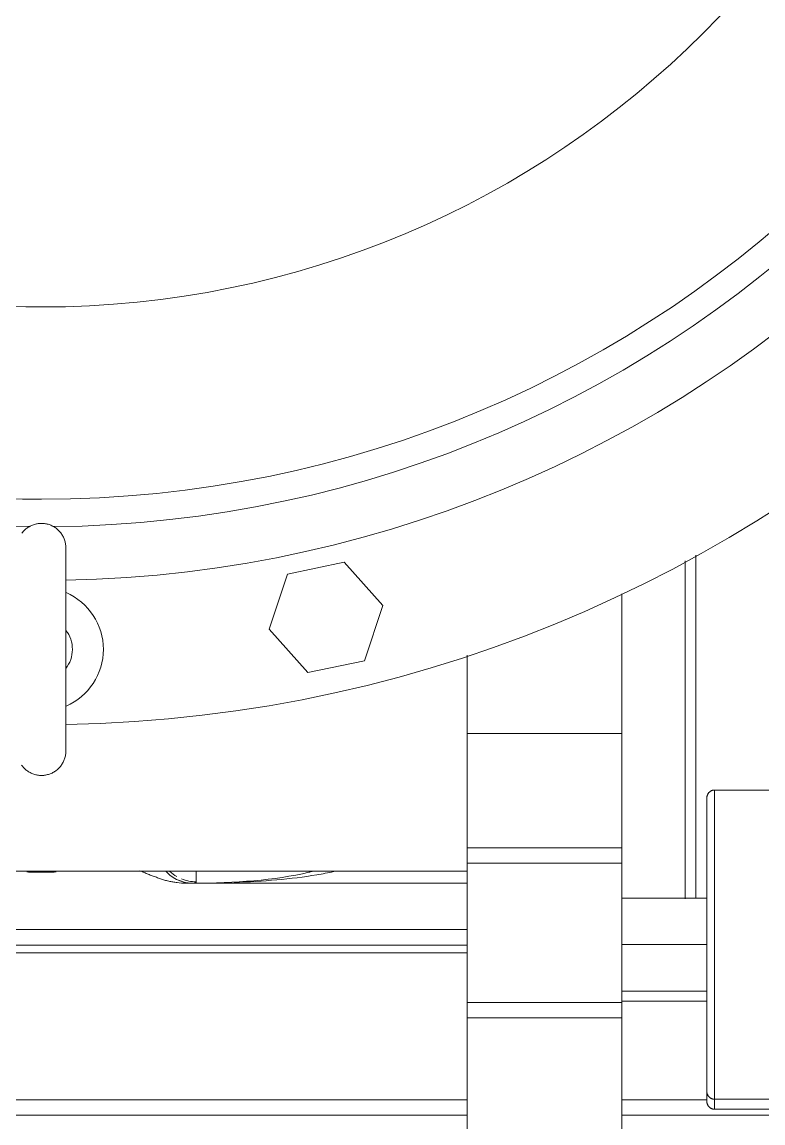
# Model space of a CAD drawing. Extents: x -181672 to 290600, y -29000 to 395522.
# Drawn here: x 2523.7 to 2619.5, y 33069.1 to 33211.5 of the extents above; entities that cross this region are included whole.
import ezdxf

# ---------------------------------------------------------------- set-up
doc = ezdxf.new("R2010")
doc.units = 0
doc.header["$LTSCALE"] = 10
doc.layers.add('XFM7P20PCW$0$G-IMPT', color=252, linetype='Continuous', lineweight=9)
doc.layers.add('XFM7P20PCW$0$M-PIPE--4', color=252, linetype='Continuous', lineweight=9)

# ---------------------------------------------------------------- blocks, each defined once
blk = doc.blocks.new('XFM7P20PCW$0$HTS 150A-3D_dwg-5203735-參考樓層')
at = {"layer": 'XFM7P20PCW$0$G-IMPT'}
for p, q in [((-223.5, 140), (-223.5, -55.03)), ((-204.5, 140), (-204.5, -55.03)), ((-203.5, -55.04), (-203.5, 139)), ((-225.5, 106), (-225.5, -55.01)), ((-201.5, 98.5), (-201.5, -55.03)), ((-193.95, 5.33), (-193.95, -55)), ((-175.48, -3.15), (-175.51, -3.15)), ((-161.44, -3.15), (-161.48, -3.15)), ((-195.39, -18.58), (-195.1, -17.69)), ((-195.08, -17.65), (-195.05, -17.59)), ((-195.5, -55.04), (-195.5, -18.64)), ((-195.5, -19.57), (-195.5, -19.54)), ((-195.46, -18.97), (-195.39, -18.59)), ((-194.02, -20), (-195.31, -20)), ((-168.23, -34.41), (-162.62, -29.42)), ((-162.62, -29.42), (-155.5, -31.78)), ((-155.5, -31.78), (-153.98, -39.14)), ((-166.72, -41.76), (-168.23, -34.41)), ((-153.98, -39.14), (-159.59, -44.12)), ((-159.59, -44.12), (-166.72, -41.76)), ((-212.91, -55), (-249.25, -55)), ((-212.91, -55), (-212.91, -75)), ((-210.91, -55), (-212.91, -55)), ((-212.91, -55), (-212.91, -75)), ((-192.91, -55), (-210.91, -55)), ((-210.91, -55), (-210.91, -75)), ((-190.91, -55), (-192.91, -55)), ((-192.91, -55), (-192.91, -75)), ((-190.91, -75), (-190.91, -55)), ((-176.14, -55), (-190.91, -55)), ((-190.91, -55), (-190.91, -75)), ((-165.99, -55), (-176.14, -55)), ((-176.14, -55), (-176.14, -75)), ((-212.91, -75), (-323, -75)), ((-225.5, -75), (-225.5, -106)), ((-223.5, -75.01), (-223.5, -86.04)), ((-210.91, -75), (-212.91, -75)), ((-192.91, -75), (-210.91, -75)), ((-210.73, -75), (-210.73, -86)), ((-209.44, -75), (-209.44, -86)), ((-203.44, -75), (-203.44, -86)), ((-197.44, -86), (-197.44, -75)), ((-190.91, -75), (-192.91, -75)), ((-176.14, -75), (-190.91, -75)), ((-158.06, -75), (-176.14, -75)), ((-153.8, -83.2), (-197.52, -83.2)), ((-153.08, -84.57), (-197.42, -84.57)), ((-222.48, -86), (-223.73, -86)), ((-184.44, -86), (-222.44, -86)), ((-224.73, -87), (-224.73, -110)), ((-224.73, -87), (-223.5, -87)), ((-223.44, -87), (-223.44, -110)), ((-223.44, -87), (-183.44, -87)), ((-183.44, -110), (-183.44, -87))]:
    blk.add_line(p, q, dxfattribs=at)
at = {"layer": 'XFM7P20PCW$0$G-IMPT', "flags": 128}
for points in [[(-181.55, 0), (-181.55, 0.13), (-181.54, 0.25), (-181.53, 0.38), (-181.51, 0.5), (-181.49, 0.63), (-181.46, 0.75), (-181.43, 0.87), (-181.39, 0.99), (-181.35, 1.11), (-181.3, 1.23), (-181.25, 1.34), (-181.19, 1.45), (-181.13, 1.57), (-181.07, 1.67), (-181, 1.78), (-180.93, 1.88), (-180.85, 1.98), (-180.77, 2.08), (-180.68, 2.17), (-180.59, 2.26), (-180.5, 2.35), (-180.41, 2.43), (-180.31, 2.51), (-180.21, 2.58)], [(-150.22, 2.53), (-150.12, 2.45), (-150.02, 2.37), (-149.93, 2.28), (-149.84, 2.19), (-149.75, 2.1), (-149.67, 2.01), (-149.59, 1.91), (-149.52, 1.81), (-149.45, 1.7), (-149.38, 1.59), (-149.32, 1.48), (-149.26, 1.37), (-149.21, 1.26), (-149.16, 1.14), (-149.12, 1.02), (-149.08, 0.9), (-149.05, 0.78), (-149.02, 0.66), (-149, 0.54), (-148.98, 0.41), (-148.96, 0.29), (-148.95, 0.16), (-148.95, 0.03), (-148.95, 0)], [(-178.4, -3.15), (-178.53, -3.15), (-178.65, -3.14), (-178.78, -3.13), (-178.9, -3.11), (-179.03, -3.09), (-179.15, -3.06), (-179.27, -3.03), (-179.39, -2.99), (-179.51, -2.95), (-179.63, -2.9), (-179.74, -2.85), (-179.85, -2.79), (-179.97, -2.73), (-180.07, -2.67), (-180.18, -2.6), (-180.28, -2.53), (-180.38, -2.45), (-180.48, -2.37), (-180.57, -2.28), (-180.66, -2.19), (-180.75, -2.1), (-180.83, -2.01), (-180.91, -1.91), (-180.98, -1.81), (-181.05, -1.7), (-181.12, -1.59), (-181.18, -1.48), (-181.24, -1.37), (-181.29, -1.26), (-181.34, -1.14), (-181.38, -1.02), (-181.42, -0.9), (-181.45, -0.78), (-181.48, -0.66), (-181.5, -0.54), (-181.52, -0.41), (-181.54, -0.29), (-181.55, -0.16), (-181.55, -0.03), (-181.55, 0)], [(-148.95, 0), (-148.95, -0.13), (-148.96, -0.25), (-148.97, -0.38), (-148.99, -0.5), (-149.01, -0.63), (-149.04, -0.75), (-149.07, -0.87), (-149.11, -0.99), (-149.15, -1.11), (-149.2, -1.23), (-149.25, -1.34), (-149.31, -1.45), (-149.37, -1.56), (-149.43, -1.67), (-149.5, -1.78), (-149.57, -1.88), (-149.65, -1.98), (-149.73, -2.08), (-149.82, -2.17), (-149.91, -2.26), (-150, -2.35), (-150.09, -2.43), (-150.19, -2.51), (-150.29, -2.58), (-150.4, -2.65), (-150.51, -2.72), (-150.62, -2.78), (-150.73, -2.84), (-150.84, -2.89), (-150.96, -2.94), (-151.08, -2.98), (-151.2, -3.02), (-151.32, -3.05), (-151.44, -3.08), (-151.56, -3.1), (-151.69, -3.12), (-151.81, -3.14), (-151.94, -3.15), (-152.07, -3.15), (-152.1, -3.15)], [(-178.4, -3.15), (-178.39, -3.15), (-178.36, -3.15), (-178.31, -3.15), (-178.23, -3.15), (-178.14, -3.15), (-178.02, -3.15), (-177.89, -3.15), (-177.73, -3.15), (-177.56, -3.15), (-177.36, -3.15), (-177.15, -3.15), (-176.91, -3.15), (-176.66, -3.15), (-176.39, -3.15), (-176.1, -3.15), (-175.8, -3.15), (-175.48, -3.15), (-175.14, -3.15), (-174.78, -3.15), (-174.41, -3.15), (-174.03, -3.15), (-173.63, -3.15), (-173.22, -3.15), (-172.79, -3.15), (-172.35, -3.15), (-171.91, -3.15), (-171.45, -3.15), (-170.98, -3.15), (-170.5, -3.15), (-170.02, -3.15), (-169.52, -3.15), (-169.02, -3.15), (-168.51, -3.15), (-168, -3.15), (-167.49, -3.15), (-166.97, -3.15), (-166.44, -3.15), (-165.92, -3.15), (-165.39, -3.15), (-164.87, -3.15), (-164.34, -3.15), (-163.82, -3.15), (-163.3, -3.15), (-162.78, -3.15), (-162.26, -3.15), (-161.75, -3.15), (-161.25, -3.15), (-160.75, -3.15), (-160.26, -3.15), (-159.78, -3.15), (-159.3, -3.15), (-158.84, -3.15), (-158.39, -3.15), (-157.94, -3.15), (-157.51, -3.15), (-157.09, -3.15), (-156.69, -3.15), (-156.29, -3.15), (-155.92, -3.15), (-155.55, -3.15), (-155.21, -3.15), (-154.87, -3.15), (-154.56, -3.15), (-154.26, -3.15), (-153.98, -3.15), (-153.72, -3.15), (-153.48, -3.15), (-153.25, -3.15), (-153.05, -3.15), (-152.86, -3.15), (-152.69, -3.15), (-152.55, -3.15), (-152.42, -3.15), (-152.32, -3.15), (-152.23, -3.15), (-152.17, -3.15), (-152.12, -3.15), (-152.1, -3.15), (-152.1, -3.15)], [(-176, -3.15), (-176.13, -3.15), (-176.42, -3.15), (-176.69, -3.15), (-176.94, -3.15), (-177.17, -3.15), (-177.38, -3.15), (-177.57, -3.15), (-177.75, -3.15), (-177.9, -3.15), (-178.03, -3.15), (-178.15, -3.15), (-178.24, -3.15), (-178.31, -3.15), (-178.36, -3.15), (-178.39, -3.15), (-178.4, -3.15)], [(-168.56, -3.15), (-169.07, -3.15), (-169.57, -3.15), (-170.06, -3.15), (-170.55, -3.15), (-171.02, -3.15), (-171.49, -3.15), (-171.95, -3.15), (-172.4, -3.15), (-172.83, -3.15), (-173.26, -3.15), (-173.56, -3.15)], [(-152.1, -3.15), (-152.11, -3.15), (-152.14, -3.15), (-152.19, -3.15), (-152.27, -3.15), (-152.36, -3.15), (-152.48, -3.15), (-152.61, -3.15), (-152.77, -3.15), (-152.94, -3.15), (-153.14, -3.15), (-153.35, -3.15), (-153.59, -3.15), (-153.84, -3.15), (-154.11, -3.15), (-154.4, -3.15), (-154.7, -3.15), (-155.02, -3.15), (-155.36, -3.15), (-155.72, -3.15), (-156.09, -3.15), (-156.47, -3.15), (-156.87, -3.15), (-157, -3.15)], [(-224.73, -87), (-224.73, -86.96), (-224.73, -86.92), (-224.72, -86.88), (-224.72, -86.84), (-224.71, -86.8), (-224.7, -86.76), (-224.69, -86.72), (-224.68, -86.69), (-224.66, -86.65), (-224.65, -86.61), (-224.63, -86.57), (-224.62, -86.54), (-224.6, -86.5), (-224.58, -86.47), (-224.55, -86.44), (-224.53, -86.4), (-224.51, -86.37), (-224.48, -86.34), (-224.45, -86.31), (-224.43, -86.28), (-224.4, -86.26), (-224.37, -86.23), (-224.33, -86.2), (-224.3, -86.18), (-224.27, -86.16), (-224.23, -86.14), (-224.2, -86.12), (-224.16, -86.1), (-224.13, -86.08), (-224.09, -86.07), (-224.05, -86.05), (-224.02, -86.04), (-223.98, -86.03), (-223.94, -86.02), (-223.9, -86.01), (-223.86, -86.01), (-223.82, -86), (-223.78, -86), (-223.74, -86), (-223.73, -86)], [(-222.44, -86), (-222.63, -86), (-222.87, -86), (-223.08, -86), (-223.26, -86), (-223.42, -86), (-223.54, -86), (-223.63, -86), (-223.69, -86), (-223.72, -86), (-223.73, -86)], [(-223.73, -86), (-223.71, -86), (-223.67, -86), (-223.59, -86), (-223.49, -86), (-223.35, -86), (-223.18, -86), (-222.99, -86), (-222.76, -86), (-222.51, -86), (-222.44, -86)], [(-223.44, -87), (-223.44, -86.96), (-223.44, -86.92), (-223.43, -86.88), (-223.43, -86.84), (-223.42, -86.8), (-223.41, -86.76), (-223.4, -86.72), (-223.39, -86.69), (-223.38, -86.65), (-223.36, -86.61), (-223.35, -86.57), (-223.33, -86.54), (-223.31, -86.5), (-223.29, -86.47), (-223.27, -86.44), (-223.24, -86.4), (-223.22, -86.37), (-223.19, -86.34), (-223.17, -86.31), (-223.14, -86.28), (-223.11, -86.26), (-223.08, -86.23), (-223.05, -86.2), (-223.01, -86.18), (-222.98, -86.16), (-222.95, -86.14), (-222.91, -86.12), (-222.88, -86.1), (-222.84, -86.08), (-222.8, -86.07), (-222.77, -86.05), (-222.73, -86.04), (-222.69, -86.03), (-222.65, -86.02), (-222.61, -86.01), (-222.57, -86.01), (-222.53, -86), (-222.49, -86), (-222.45, -86), (-222.44, -86)], [(-184.44, -86), (-184.46, -86), (-184.5, -86), (-184.58, -86), (-184.68, -86), (-184.82, -86), (-184.99, -86), (-185.18, -86), (-185.41, -86), (-185.66, -86), (-185.94, -86), (-186.25, -86), (-186.59, -86), (-186.95, -86), (-187.34, -86), (-187.76, -86), (-188.2, -86), (-188.67, -86), (-189.16, -86), (-189.67, -86), (-190.2, -86), (-190.76, -86), (-191.34, -86), (-191.93, -86), (-192.54, -86), (-193.18, -86), (-193.82, -86), (-194.49, -86), (-195.16, -86), (-195.85, -86), (-196.56, -86), (-197.27, -86), (-197.99, -86), (-198.73, -86), (-199.47, -86), (-200.21, -86), (-200.96, -86), (-201.72, -86), (-202.48, -86), (-203.24, -86), (-204, -86), (-204.76, -86), (-205.51, -86), (-206.27, -86), (-207.01, -86), (-207.76, -86), (-208.49, -86), (-209.22, -86), (-209.94, -86), (-210.65, -86), (-211.35, -86), (-212.03, -86), (-212.7, -86), (-213.36, -86), (-214, -86), (-214.62, -86), (-215.23, -86), (-215.81, -86), (-216.38, -86), (-216.93, -86), (-217.45, -86), (-217.95, -86), (-218.43, -86), (-218.89, -86), (-219.32, -86), (-219.72, -86), (-220.1, -86), (-220.45, -86), (-220.78, -86), (-221.07, -86), (-221.34, -86), (-221.58, -86), (-221.79, -86), (-221.98, -86), (-222.13, -86), (-222.25, -86), (-222.34, -86), (-222.41, -86), (-222.44, -86), (-222.44, -86)], [(-222.44, -86), (-222.43, -86), (-222.38, -86), (-222.3, -86), (-222.2, -86), (-222.06, -86), (-221.9, -86), (-221.7, -86), (-221.48, -86), (-221.22, -86), (-221.1, -86)], [(-185.81, -86), (-185.54, -86), (-185.3, -86), (-185.09, -86), (-184.91, -86), (-184.75, -86), (-184.63, -86), (-184.54, -86), (-184.48, -86), (-184.45, -86), (-184.44, -86)], [(-184.44, -86), (-184.4, -86), (-184.36, -86), (-184.32, -86.01), (-184.28, -86.01), (-184.24, -86.02), (-184.2, -86.03), (-184.16, -86.04), (-184.13, -86.05), (-184.09, -86.06), (-184.05, -86.08), (-184.02, -86.1), (-183.98, -86.11), (-183.94, -86.13), (-183.91, -86.15), (-183.88, -86.17), (-183.84, -86.2), (-183.81, -86.22), (-183.78, -86.25), (-183.75, -86.28), (-183.72, -86.3), (-183.7, -86.33), (-183.67, -86.36), (-183.65, -86.39), (-183.62, -86.43), (-183.6, -86.46), (-183.58, -86.49), (-183.56, -86.53), (-183.54, -86.56), (-183.52, -86.6), (-183.51, -86.64), (-183.5, -86.68), (-183.48, -86.71), (-183.47, -86.75), (-183.46, -86.79), (-183.46, -86.83), (-183.45, -86.87), (-183.45, -86.91), (-183.44, -86.95), (-183.44, -86.99), (-183.44, -87)]]:
    blk.add_lwpolyline(points, dxfattribs=at)
at = {"layer": 'XFM7P20PCW$0$G-IMPT'}
for centre, radius, start, end in [((0, 0), 149.38, 0.5413, 179.4585), ((0, 0), 145.83, 359.9999, 179.9999), ((0, 0), 120.96, 359.9999, 179.9999), ((0, 0), 145.83, 179.9999, 359.9999), ((0, 0), 120.96, 179.9999, 359.9999), ((0, 0), 149.38, 180.5413, 359.4585), ((0, 0), 175, 181.0205, 358.9799), ((-165.25, 0), 8, 203.3769, 269.9999), ((-165.25, 0), 4, 231.4707, 269.9999), ((-165.25, 0), 4, 269.9999, 308.0342), ((-165.25, 0), 8, 269.9999, 336.591), ((0, 0), 156.34, 181.141, 358.8596)]:
    blk.add_arc(centre, radius, start, end, dxfattribs=at)
for start_param, end_param in [(0.821555, 1.041872), (1.178097, 1.570796)]:
    blk.add_ellipse((-190.33, -20), major_axis=(0, 5), ratio=0.995203, start_param=start_param, end_param=end_param, dxfattribs=at)
for points in [[(-194.04, -1.89), (-194.05, -1.25), (-194.07, 0.01), (-194.05, 1.28), (-194.04, 1.91)], [(-195.49, -21), (-195.49, -20.52), (-195.5, -20.05), (-195.5, -19.57)], [(-195.31, -20), (-195.35, -20.01), (-195.41, -19.98), (-195.47, -19.84), (-195.49, -19.68), (-195.5, -19.58)], [(-195.47, -22.2), (-195.47, -21.88), (-195.48, -21.57), (-195.48, -21.25)]]:
    blk.add_open_spline(points, degree=3, dxfattribs=at)
for points, knots in [([(-195.5, -18.64), (-195.49, -18.27), (-195.45, -17.71), (-195.34, -16.98), (-195.25, -16.53), (-195.16, -16.17), (-195.06, -15.82), (-194.92, -15.38), (-194.76, -14.94), (-194.64, -14.59), (-194.54, -14.32), (-194.44, -14.06), (-194.3, -13.7), (-194.1, -13.26), (-193.96, -12.91), (-193.89, -12.73)], [0, 0, 0, 0, 0.125, 0.1875, 0.25, 0.28125, 0.3125, 0.375, 0.4375, 0.46875, 0.5, 0.53125, 0.5625, 0.625, 0.6875, 0.6875, 0.6875, 0.6875]), ([(-193.98, -16.1), (-194.46, -16.55), (-195.27, -17.69), (-195.5, -18.93), (-195.5, -19.52)], [0.5220006, 0.5220006, 0.5220006, 0.5220006, 0.75, 1, 1, 1, 1]), ([(-195.5, -19.58), (-195.46, -25.08), (-195.12, -30.23), (-194.01, -34.84), (-193.97, -34.98)], [0, 0, 0, 0, 0.5, 0.5154482, 0.5154482, 0.5154482, 0.5154482]), ([(-194, -37.77), (-194.15, -37.05), (-194.9, -33.03), (-195.26, -28.67), (-195.39, -24.91)], [0.4240848, 0.4240848, 0.4240848, 0.4240848, 0.5, 0.8416415, 0.8416415, 0.8416415, 0.8416415])]:
    blk.add_open_spline(points, degree=3, knots=knots, dxfattribs=at)
blk = doc.blocks.new('XFM7P20PCW$0$A$Cb93b1cc9')
at = {"layer": 'XFM7P20PCW$0$G-IMPT'}
blk.add_blockref('XFM7P20PCW$0$HTS 150A-3D_dwg-5203735-參考樓層', (323, 189), dxfattribs=at)
blk = doc.blocks.new('XFM7P20PCW$0$A$Ca4b834ba')
at = {"layer": 'XFM7P20PCW$0$M-PIPE--4', "rotation": 270}
blk.add_blockref('XFM7P20PCW$0$A$Cb93b1cc9', (-1160.8, -766.08), dxfattribs=at)
blk = doc.blocks.new('XFM7P20PCW')
at = {"rotation": 180}
blk.add_blockref('XFM7P20PCW$0$A$Ca4b834ba', (1554.40825, 32206.52495), dxfattribs=at)

msp = doc.modelspace()

# ---------------------------------------------------------------- block references
msp.add_blockref('XFM7P20PCW', (0, 0))

doc.saveas('drawing.dxf')
